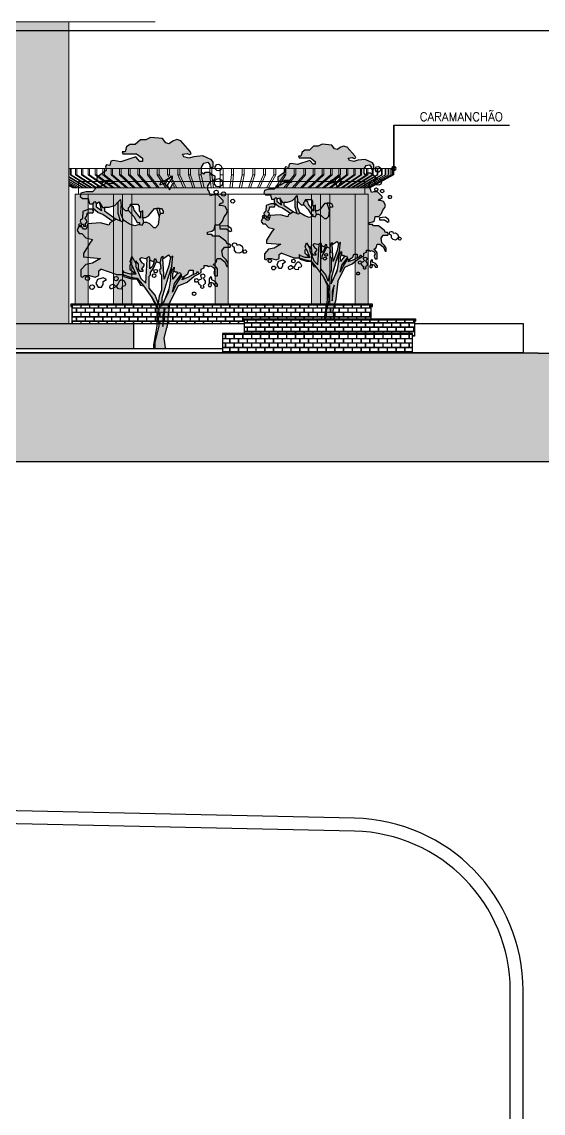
# Model space of a CAD drawing. Extents: x 387222 to 388513, y 9633222 to 9634061.
# Drawn here: x 388021.62 to 388033.72, y 9633258.98 to 9633284.3 of the extents above; entities that cross this region are included whole.
import ezdxf

# ---------------------------------------------------------------- set-up
doc = ezdxf.new("R2010")
doc.units = 0
doc.header["$LTSCALE"] = 0.049213
doc.layers.get('Defpoints').update_dxf_attribs({"color": 8})
for name, color, linetype in [('AI-Cotas', 12, 'Continuous'), ('ARQ_VISTA01', 7, 'Continuous'), ('BANCO', 2, 'Continuous'), ('HACH', 8, 'Continuous'), ('HACHURA', 253, 'Continuous'), ('MEIO-FIO', 3, 'Continuous'), ('P2', 2, 'Continuous')]:
    doc.layers.add(name, color=color, linetype=linetype)
for name, color, linetype, lineweight in [('ARQ_ALVENARIA', 1, 'Continuous', 0), ('PERGOLA', 2, 'Continuous', 13), ('PILAR', 4, 'Continuous', 13), ('VIGA', 6, 'Continuous', 13)]:
    doc.layers.add(name, color=color, linetype=linetype, lineweight=lineweight)
doc.styles.add('COTA100', font='ROMANS.SHX')
doc.styles.add('RS100', font='romans.shx', dxfattribs={"height": 0.2})
doc.dimstyles.new('COTA100', dxfattribs={"dimtxt": 0.18, "dimasz": 0.1, "dimexe": 0.05, "dimexo": 0.06, "dimgap": 0.1, "dimtad": 1, "dimzin": 4, "dimdsep": 46, "dimtxsty": 'COTA100', "dimblk": 'BOLA', "dimcen": 0.09, "dimdle": 0.05, "dimse1": 1, "dimse2": 1, "dimclrd": 256, "dimclrt": 2, "dimadec": 0, "dimazin": 0, "dimtfac": 1, "dimtix": 1, "dimtmove": 2, "dimatfit": 1, "dimldrblk": 'BOLA', "dimfxl": 1, "dimtolj": 1, "dimtzin": 4, "dimarcsym": 0})

# ---------------------------------------------------------------- blocks, each defined once
blk = doc.blocks.new('A$C48212EA3')
at = {"layer": 'HACHURA'}
h = blk.add_hatch(color=256, dxfattribs=at)
h.dxf.hatch_style = 1
h.paths.add_polyline_path([(1.653, 2.593), (1.602, 2.593), (1.577, 2.533), (1.558, 2.372), (1.506, 2.318), (1.475, 2.318), (1.397, 2.394), (1.336, 2.419), (1.28, 2.419), (1.251, 2.366), (1.199, 2.381), (1.108, 2.352), (1.008, 2.387), (0.892, 2.46), (0.874, 2.434), (0.835, 2.448), (0.747, 2.481), (0.684, 2.445), (0.627, 2.412), (0.613, 2.37), (0.442, 2.413), (0.206, 2.395), (0.174, 2.29), (0.126, 2.29), (0.089, 2.335), (0.029, 2.335), (0, 2.262), (0.039, 2.208), (0.089, 2.208), (0.168, 2.123), (0.298, 2.093), (0.25, 2.033), (0.121, 1.823), (0.121, 1.76), (0.451, 1.73), (0.297, 1.639), (0.165, 1.614), (0.075, 1.513), (0.075, 1.382), (0.111, 1.37), (0.142, 1.4), (0.237, 1.4), (0.347, 1.37), (0.416, 1.404), (0.416, 1.491), (0.458, 1.523), (0.748, 1.419), (0.877, 1.419), (0.879, 1.496), (0.909, 1.462), (1.02, 1.428), (1.128, 1.428), (1.019, 1.514), (1.019, 1.602), (1.04, 1.626), (1.02, 1.672), (1.05, 1.766), (1.126, 1.631), (1.126, 1.685), (1.177, 1.617), (1.177, 1.53), (1.213, 1.477), (1.263, 1.477), (1.263, 1.51), (1.237, 1.53), (1.282, 1.59), (1.282, 1.629), (1.235, 1.653), (1.195, 1.715), (1.235, 1.741), (1.347, 1.716), (1.347, 1.745), (1.386, 1.768), (1.394, 1.699), (1.48, 1.665), (1.48, 1.699), (1.506, 1.731), (1.524, 1.669), (1.595, 1.642), (1.62, 1.755), (1.647, 1.774), (1.642, 1.724), (1.686, 1.75), (1.753, 1.799), (1.792, 1.747), (1.836, 1.774), (1.818, 1.585), (1.803, 1.46), (1.864, 1.564), (1.859, 1.493), (1.89, 1.47), (1.922, 1.47), (1.922, 1.438), (1.975, 1.46), (1.998, 1.42), (1.998, 1.39), (2.028, 1.368), (2.084, 1.408), (2.123, 1.432), (2.151, 1.503), (2.229, 1.503), (2.229, 1.42), (2.288, 1.45), (2.311, 1.485), (2.337, 1.437), (2.379, 1.46), (2.379, 1.522), (2.439, 1.549), (2.439, 1.594), (2.498, 1.594), (2.524, 1.572), (2.561, 1.59), (2.62, 1.557), (2.64, 1.511), (2.622, 1.458), (2.644, 1.397), (2.692, 1.397), (2.692, 1.53), (2.65, 1.586), (2.61, 1.607), (2.669, 1.657), (2.69, 1.73), (2.753, 1.73), (2.836, 1.665), (2.875, 1.575), (2.901, 1.575), (2.901, 1.637), (2.857, 1.702), (2.795, 1.766), (2.779, 1.875), (2.83, 1.943), (2.937, 1.943), (2.951, 1.977), (2.932, 2.006), (2.884, 2.006), (2.855, 2.058), (2.724, 2.158), (2.604, 2.158), (2.584, 2.186), (2.505, 2.186), (2.505, 2.236), (2.588, 2.251), (2.63, 2.283), (2.647, 2.374), (2.732, 2.374), (2.792, 2.442), (2.821, 2.524), (2.866, 2.585), (2.886, 2.641), (2.838, 2.722), (2.766, 2.745), (2.723, 2.745), (2.744, 2.781), (2.803, 2.804), (2.803, 2.843), (2.697, 2.947), (2.612, 2.947), (2.56, 2.93), (2.529, 3.027), (2.507, 3.041), (2.507, 3.118), (2.567, 3.208), (2.612, 3.208), (2.65, 3.263), (2.65, 3.308), (2.605, 3.325), (2.539, 3.377), (2.454, 3.377), (2.423, 3.345), (2.39, 3.377), (2.39, 3.481), (2.434, 3.557), (2.51, 3.577), (2.548, 3.523), (2.548, 3.481), (2.61, 3.481), (2.61, 3.577), (2.581, 3.622), (2.414, 3.697), (2.239, 3.68), (2.146, 3.654), (2.046, 3.675), (2.02, 3.726), (2.112, 3.74), (2.155, 3.719), (2.191, 3.735), (2.172, 3.78), (1.99, 3.985), (1.912, 4.009), (1.849, 3.984), (1.762, 3.929), (1.702, 3.948), (1.641, 4.026), (1.41, 4.05), (1.319, 4.006), (1.214, 4.006), (1.116, 3.911), (1.012, 3.911), (0.951, 3.867), (0.92, 3.776), (0.865, 3.776), (0.876, 3.733), (1.142, 3.733), (1.253, 3.65), (1.253, 3.589), (1.207, 3.589), (1.13, 3.677), (0.842, 3.584), (0.697, 3.606), (0.65, 3.592), (0.629, 3.509), (0.565, 3.524), (0.543, 3.493), (0.555, 3.415), (0.381, 3.284), (0.381, 3.212), (0.475, 3.18), (0.55, 3.221), (0.647, 3.221), (0.699, 3.164), (0.55, 3.164), (0.443, 3.101), (0.388, 3.101), (0.297, 3.006), (0.175, 3.006), (0.073, 2.981), (0.058, 2.916), (0.103, 2.876), (0.212, 2.876), (0.237, 2.774), (0.301, 2.774), (0.34, 2.818), (0.372, 2.784), (0.425, 2.812), (0.486, 2.709), (0.526, 2.703), (0.603, 2.703), (0.715, 2.738), (0.788, 2.812), (0.835, 2.861), (0.843, 2.731), (0.923, 2.649), (0.985, 2.649), (0.985, 2.702), (1.017, 2.729), (1.018, 2.755), (1.033, 2.77), (1.158, 2.77), (1.189, 2.73), (1.189, 2.641), (1.215, 2.611), (1.26, 2.64), (1.26, 2.516), (1.313, 2.516), (1.372, 2.543), (1.486, 2.685), (1.523, 2.686), (1.581, 2.685), (1.621, 2.685), (1.653, 2.634)])
h.paths.add_polyline_path([(1.773, 3.047), (1.757, 3.09), (1.73, 3.137), (1.698, 3.137), (1.698, 3.165), (1.66, 3.165), (1.588, 3.139), (1.615, 3.208), (1.675, 3.208), (1.747, 3.257), (1.826, 3.31), (1.826, 3.257), (1.776, 3.201), (1.796, 3.196), (1.852, 3.212), (1.862, 3.176), (1.829, 3.153)], flags=16)
h = blk.add_hatch(color=256, dxfattribs=at)
h.dxf.hatch_style = 1
h.paths.add_polyline_path([(1.581, 2.685), (1.523, 2.686), (1.577, 2.533), (1.602, 2.593)])
h.paths.add_polyline_path([(1.26, 2.516), (1.26, 2.64), (1.215, 2.611), (1.215, 2.499), (1.098, 2.654), (1.083, 2.715), (1.018, 2.755), (1.017, 2.729), (0.985, 2.702), (0.985, 2.649), (1.087, 2.535), (1.155, 2.419), (1.199, 2.419), (1.199, 2.381), (1.251, 2.366), (1.28, 2.419)])
h.paths.add_polyline_path([(0.842, 2.592), (0.843, 2.731), (0.835, 2.861), (0.788, 2.812), (0.788, 2.592), (0.835, 2.448), (0.874, 2.434), (0.892, 2.46)])
h.paths.add_polyline_path([(0.526, 2.641), (0.526, 2.703), (0.486, 2.709), (0.425, 2.812), (0.467, 2.641), (0.372, 2.715), (0.372, 2.784), (0.34, 2.818), (0.301, 2.774), (0.301, 2.7), (0.404, 2.611), (0.494, 2.576), (0.684, 2.445), (0.747, 2.481)])
h.paths.add_polyline_path([(0.201, 2.602), (0.304, 2.602), (0.322, 2.637), (0.294, 2.671), (0.223, 2.671), (0.112, 2.632), (0.107, 2.497), (0.075, 2.474), (0.065, 2.435), (0.083, 2.398), (0.045, 2.395), (0.03, 2.374), (0.046, 2.353), (0.076, 2.353), (0.083, 2.382), (0.12, 2.382), (0.12, 2.347), (0.169, 2.347), (0.158, 2.393), (0.181, 2.427), (0.176, 2.467), (0.147, 2.495), (0.18, 2.531)])
h.paths.add_polyline_path([(1.721, 0.401), (1.774, 0.868), (1.942, 1.202), (2.112, 1.277), (2.245, 1.388), (2.337, 1.437), (2.311, 1.485), (2.288, 1.45), (2.229, 1.42), (2.125, 1.366), (2.011, 1.321), (2.084, 1.408), (2.028, 1.368), (1.998, 1.39), (1.897, 1.23), (1.828, 1.084), (1.871, 1.249), (1.998, 1.42), (1.975, 1.46), (1.922, 1.438), (1.839, 1.335), (1.839, 1.438), (1.859, 1.493), (1.864, 1.564), (1.803, 1.46), (1.789, 1.335), (1.763, 1.142), (1.763, 1.098), (1.655, 0.883), (1.619, 0.813), (1.628, 0.967), (1.738, 1.353), (1.818, 1.585), (1.836, 1.774), (1.792, 1.747), (1.763, 1.587), (1.672, 1.333), (1.642, 1.724), (1.647, 1.774), (1.62, 1.755), (1.595, 1.642), (1.609, 1.533), (1.58, 1.517), (1.597, 1.439), (1.621, 1.416), (1.621, 1.124), (1.573, 1.007), (1.554, 0.874), (1.497, 1.023), (1.38, 1.158), (1.38, 1.391), (1.411, 1.416), (1.411, 1.46), (1.463, 1.541), (1.524, 1.669), (1.506, 1.731), (1.48, 1.699), (1.48, 1.665), (1.444, 1.575), (1.395, 1.533), (1.394, 1.699), (1.386, 1.768), (1.347, 1.745), (1.347, 1.716), (1.316, 1.255), (1.223, 1.346), (1.126, 1.578), (1.126, 1.631), (1.05, 1.766), (1.02, 1.672), (1.04, 1.626), (1.128, 1.428), (1.02, 1.428), (0.909, 1.462), (0.879, 1.496), (0.877, 1.419), (1.022, 1.369), (1.153, 1.35), (1.274, 1.202), (1.433, 0.981), (1.571, 0.75), (1.55, 0.632), (1.569, 0.438), (1.494, 0.116), (1.494, 0), (1.695, 0), (1.695, 0.015), (1.671, 0.199)])
h.paths.add_polyline_path([(1.642, 0.423), (1.642, 0.642), (1.69, 0.779)], flags=16)
for p, q in [((1.214, 4.006), (1.116, 3.911)), ((1.319, 4.006), (1.214, 4.006)), ((1.41, 4.05), (1.319, 4.006)), ((1.641, 4.026), (1.41, 4.05)), ((1.702, 3.948), (1.641, 4.026)), ((1.849, 3.984), (1.762, 3.929)), ((1.912, 4.009), (1.849, 3.984)), ((1.99, 3.985), (1.912, 4.009)), ((2.172, 3.78), (1.99, 3.985)), ((0.865, 3.776), (0.876, 3.733)), ((0.92, 3.776), (0.865, 3.776)), ((0.951, 3.867), (0.92, 3.776)), ((1.012, 3.911), (0.951, 3.867)), ((1.116, 3.911), (1.012, 3.911)), ((1.762, 3.929), (1.702, 3.948)), ((2.191, 3.735), (2.172, 3.78)), ((0.65, 3.592), (0.629, 3.509)), ((0.697, 3.606), (0.65, 3.592)), ((0.842, 3.584), (0.697, 3.606)), ((1.13, 3.677), (0.842, 3.584)), ((0.876, 3.733), (1.142, 3.733)), ((1.207, 3.589), (1.13, 3.677)), ((1.142, 3.733), (1.253, 3.65)), ((1.253, 3.589), (1.207, 3.589)), ((1.253, 3.65), (1.253, 3.589)), ((2.02, 3.726), (2.112, 3.74)), ((2.046, 3.675), (2.02, 3.726)), ((2.146, 3.654), (2.046, 3.675)), ((2.112, 3.74), (2.155, 3.719)), ((2.239, 3.68), (2.146, 3.654)), ((2.155, 3.719), (2.191, 3.735)), ((2.414, 3.697), (2.239, 3.68)), ((2.39, 3.481), (2.434, 3.557)), ((2.581, 3.622), (2.414, 3.697)), ((2.434, 3.557), (2.51, 3.577)), ((2.51, 3.577), (2.548, 3.523)), ((2.61, 3.577), (2.581, 3.622)), ((2.61, 3.481), (2.61, 3.577)), ((0.555, 3.415), (0.381, 3.284)), ((0.565, 3.524), (0.543, 3.493)), ((0.543, 3.493), (0.555, 3.415)), ((0.629, 3.509), (0.565, 3.524)), ((2.39, 3.377), (2.39, 3.481)), ((2.423, 3.345), (2.39, 3.377)), ((2.454, 3.377), (2.423, 3.345)), ((2.539, 3.377), (2.454, 3.377)), ((2.605, 3.325), (2.539, 3.377)), ((2.548, 3.523), (2.548, 3.481)), ((2.548, 3.481), (2.61, 3.481)), ((2.649, 3.493), (2.678, 3.527)), ((2.649, 3.449), (2.649, 3.493)), ((2.678, 3.415), (2.649, 3.449)), ((2.678, 3.527), (2.722, 3.535)), ((2.722, 3.407), (2.678, 3.415)), ((2.722, 3.535), (2.761, 3.513)), ((2.761, 3.429), (2.722, 3.407)), ((2.761, 3.513), (2.776, 3.471)), ((2.776, 3.471), (2.761, 3.429)), ((0.381, 3.284), (0.381, 3.212)), ((0.381, 3.212), (0.475, 3.18)), ((0.55, 3.164), (0.443, 3.101)), ((0.475, 3.18), (0.55, 3.221)), ((0.55, 3.221), (0.647, 3.221)), ((0.699, 3.164), (0.55, 3.164)), ((0.647, 3.221), (0.699, 3.164)), ((1.615, 3.208), (1.588, 3.139)), ((1.588, 3.139), (1.66, 3.165)), ((1.675, 3.208), (1.615, 3.208)), ((1.66, 3.165), (1.698, 3.165)), ((1.747, 3.257), (1.675, 3.208)), ((1.698, 3.165), (1.747, 3.257)), ((1.698, 3.165), (1.698, 3.137)), ((1.776, 3.201), (1.73, 3.137)), ((1.747, 3.257), (1.826, 3.31)), ((1.773, 3.047), (1.829, 3.153)), ((1.826, 3.257), (1.776, 3.201)), ((1.796, 3.196), (1.776, 3.201)), ((1.852, 3.212), (1.796, 3.196)), ((1.826, 3.31), (1.826, 3.257)), ((1.829, 3.153), (1.862, 3.176)), ((1.862, 3.176), (1.852, 3.212)), ((2.507, 3.118), (2.567, 3.208)), ((2.567, 3.208), (2.612, 3.208)), ((2.65, 3.308), (2.605, 3.325)), ((2.612, 3.208), (2.65, 3.263)), ((2.636, 3.208), (2.672, 3.251)), ((2.636, 3.152), (2.636, 3.208)), ((2.672, 3.109), (2.636, 3.152)), ((2.65, 3.263), (2.65, 3.308)), ((2.672, 3.251), (2.727, 3.26)), ((2.727, 3.26), (2.775, 3.232)), ((2.775, 3.232), (2.794, 3.18)), ((2.794, 3.18), (2.775, 3.127)), ((0.073, 2.981), (0.058, 2.916)), ((0.175, 3.006), (0.073, 2.981)), ((0.297, 3.006), (0.175, 3.006)), ((0.388, 3.101), (0.297, 3.006)), ((0.443, 3.101), (0.388, 3.101)), ((1.698, 3.137), (1.73, 3.137)), ((1.73, 3.137), (1.757, 3.09)), ((1.757, 3.09), (1.773, 3.047)), ((2.507, 3.041), (2.507, 3.118)), ((2.529, 3.027), (2.507, 3.041)), ((2.56, 2.93), (2.529, 3.027)), ((2.612, 2.947), (2.56, 2.93)), ((2.697, 2.947), (2.612, 2.947)), ((2.633, 3.014), (2.65, 3.034)), ((2.633, 2.987), (2.633, 3.014)), ((2.65, 2.967), (2.633, 2.987)), ((2.65, 3.034), (2.676, 3.038)), ((2.676, 2.963), (2.65, 2.967)), ((2.727, 3.099), (2.672, 3.109)), ((2.676, 3.038), (2.698, 3.025)), ((2.698, 2.976), (2.676, 2.963)), ((2.803, 2.843), (2.697, 2.947)), ((2.698, 3.025), (2.707, 3.001)), ((2.707, 3.001), (2.698, 2.976)), ((2.775, 3.127), (2.727, 3.099)), ((2.769, 2.979), (2.787, 3)), ((2.769, 2.952), (2.769, 2.979)), ((2.787, 2.93), (2.769, 2.952)), ((2.787, 3), (2.814, 3.005)), ((2.814, 2.926), (2.787, 2.93)), ((2.814, 3.005), (2.838, 2.991)), ((2.838, 2.939), (2.814, 2.926)), ((2.838, 2.991), (2.847, 2.965)), ((2.847, 2.965), (2.838, 2.939)), ((0.058, 2.916), (0.103, 2.876)), ((0.103, 2.876), (0.212, 2.876)), ((0.212, 2.876), (0.237, 2.774)), ((0.237, 2.774), (0.301, 2.774)), ((0.301, 2.774), (0.34, 2.818)), ((0.301, 2.774), (0.301, 2.7)), ((0.34, 2.818), (0.372, 2.784)), ((0.372, 2.784), (0.425, 2.812)), ((0.372, 2.715), (0.372, 2.784)), ((0.425, 2.812), (0.467, 2.641)), ((0.425, 2.812), (0.486, 2.709)), ((0.715, 2.738), (0.603, 2.703)), ((0.788, 2.812), (0.715, 2.738)), ((0.788, 2.812), (0.835, 2.861)), ((0.788, 2.592), (0.788, 2.812)), ((0.835, 2.861), (0.843, 2.731)), ((0.842, 2.592), (0.843, 2.731)), ((0.843, 2.731), (0.923, 2.649)), ((0.985, 2.702), (1.017, 2.729)), ((1.017, 2.729), (1.018, 2.755)), ((1.018, 2.755), (1.033, 2.77)), ((1.083, 2.715), (1.018, 2.755)), ((1.033, 2.77), (1.158, 2.77)), ((1.158, 2.77), (1.189, 2.73)), ((1.189, 2.73), (1.189, 2.641)), ((2.723, 2.745), (2.744, 2.781)), ((2.766, 2.745), (2.723, 2.745)), ((2.744, 2.781), (2.803, 2.804)), ((2.838, 2.722), (2.766, 2.745)), ((2.803, 2.804), (2.803, 2.843)), ((2.886, 2.641), (2.838, 2.722)), ((2.95, 2.841), (2.967, 2.861)), ((2.95, 2.815), (2.95, 2.841)), ((2.967, 2.795), (2.95, 2.815)), ((2.967, 2.861), (2.992, 2.865)), ((2.992, 2.79), (2.967, 2.795)), ((2.992, 2.865), (3.015, 2.852)), ((3.015, 2.803), (2.992, 2.79)), ((3.015, 2.852), (3.024, 2.828)), ((3.024, 2.828), (3.015, 2.803)), ((0.112, 2.632), (0.107, 2.497)), ((0.223, 2.671), (0.112, 2.632)), ((0.147, 2.495), (0.18, 2.531)), ((0.18, 2.531), (0.201, 2.602)), ((0.201, 2.602), (0.304, 2.602)), ((0.294, 2.671), (0.223, 2.671)), ((0.322, 2.637), (0.294, 2.671)), ((0.301, 2.7), (0.404, 2.611)), ((0.304, 2.602), (0.322, 2.637)), ((0.467, 2.641), (0.372, 2.715)), ((0.404, 2.611), (0.494, 2.576)), ((0.486, 2.709), (0.526, 2.703)), ((0.494, 2.576), (0.684, 2.445)), ((0.603, 2.703), (0.526, 2.703)), ((0.526, 2.703), (0.526, 2.641)), ((0.526, 2.641), (0.747, 2.481)), ((0.835, 2.448), (0.788, 2.592)), ((0.892, 2.46), (0.842, 2.592)), ((0.923, 2.649), (0.985, 2.649)), ((0.985, 2.649), (0.985, 2.702)), ((0.985, 2.649), (1.087, 2.535)), ((1.098, 2.654), (1.083, 2.715)), ((1.087, 2.535), (1.155, 2.419)), ((1.215, 2.499), (1.098, 2.654)), ((1.189, 2.641), (1.215, 2.611)), ((1.26, 2.64), (1.215, 2.611)), ((1.215, 2.611), (1.215, 2.499)), ((1.26, 2.516), (1.26, 2.64)), ((1.28, 2.419), (1.26, 2.516)), ((1.26, 2.516), (1.313, 2.516)), ((1.313, 2.516), (1.372, 2.543)), ((1.372, 2.543), (1.486, 2.685)), ((1.486, 2.685), (1.523, 2.686)), ((1.523, 2.686), (1.577, 2.533)), ((1.581, 2.685), (1.523, 2.686)), ((1.577, 2.533), (1.558, 2.372)), ((1.577, 2.533), (1.602, 2.593)), ((1.602, 2.593), (1.581, 2.685)), ((1.581, 2.685), (1.621, 2.685)), ((1.653, 2.593), (1.602, 2.593)), ((1.621, 2.685), (1.653, 2.634)), ((1.653, 2.634), (1.653, 2.593)), ((2.792, 2.442), (2.821, 2.524)), ((2.821, 2.524), (2.866, 2.585)), ((2.866, 2.585), (2.886, 2.641)), ((0.029, 2.335), (0, 2.262)), ((0.089, 2.335), (0.029, 2.335)), ((0.03, 2.374), (0.045, 2.395)), ((0.046, 2.353), (0.03, 2.374)), ((0.045, 2.395), (0.083, 2.398)), ((0.076, 2.353), (0.046, 2.353)), ((0.065, 2.435), (0.075, 2.474)), ((0.083, 2.398), (0.065, 2.435)), ((0.075, 2.474), (0.107, 2.497)), ((0.083, 2.382), (0.076, 2.353)), ((0.12, 2.382), (0.083, 2.382)), ((0.126, 2.29), (0.089, 2.335)), ((0.12, 2.382), (0.12, 2.347)), ((0.12, 2.347), (0.169, 2.347)), ((0.147, 2.495), (0.176, 2.467)), ((0.181, 2.427), (0.158, 2.393)), ((0.169, 2.347), (0.158, 2.393)), ((0.206, 2.395), (0.174, 2.29)), ((0.176, 2.467), (0.181, 2.427)), ((0.442, 2.413), (0.206, 2.395)), ((0.613, 2.37), (0.442, 2.413)), ((0.627, 2.412), (0.613, 2.37)), ((0.684, 2.445), (0.627, 2.412)), ((0.747, 2.481), (0.684, 2.445)), ((0.747, 2.481), (0.835, 2.448)), ((0.835, 2.448), (0.874, 2.434)), ((0.874, 2.434), (0.892, 2.46)), ((1.008, 2.387), (0.892, 2.46)), ((1.108, 2.352), (1.008, 2.387)), ((1.199, 2.381), (1.108, 2.352)), ((1.155, 2.419), (1.199, 2.419)), ((1.199, 2.419), (1.199, 2.381)), ((1.199, 2.381), (1.251, 2.366)), ((1.251, 2.366), (1.28, 2.419)), ((1.336, 2.419), (1.28, 2.419)), ((1.397, 2.394), (1.336, 2.419)), ((1.475, 2.318), (1.397, 2.394)), ((1.506, 2.318), (1.475, 2.318)), ((1.558, 2.372), (1.506, 2.318)), ((2.63, 2.283), (2.647, 2.374)), ((2.647, 2.374), (2.732, 2.374)), ((2.732, 2.374), (2.792, 2.442)), ((2.887, 2.356), (2.741, 2.348)), ((2.741, 2.348), (2.741, 2.295)), ((2.954, 2.306), (2.887, 2.356)), ((2.966, 2.262), (2.954, 2.306)), ((0, 2.262), (0.039, 2.208)), ((0.039, 2.208), (0.089, 2.208)), ((0.089, 2.208), (0.168, 2.123)), ((0.174, 2.29), (0.126, 2.29)), ((0.168, 2.123), (0.298, 2.093)), ((0.298, 2.093), (0.25, 2.033)), ((2.505, 2.236), (2.588, 2.251)), ((2.505, 2.186), (2.505, 2.236)), ((2.584, 2.186), (2.505, 2.186)), ((2.604, 2.158), (2.584, 2.186)), ((2.588, 2.251), (2.63, 2.283)), ((2.724, 2.158), (2.604, 2.158)), ((2.855, 2.058), (2.724, 2.158)), ((2.741, 2.295), (2.862, 2.295)), ((2.862, 2.295), (2.937, 2.244)), ((2.937, 2.244), (2.966, 2.262)), ((0.25, 2.033), (0.121, 1.823)), ((2.779, 1.875), (2.83, 1.943)), ((2.83, 1.943), (2.937, 1.943)), ((2.884, 2.006), (2.855, 2.058)), ((2.932, 2.006), (2.884, 2.006)), ((2.951, 1.977), (2.932, 2.006)), ((2.937, 1.943), (2.951, 1.977)), ((2.975, 1.986), (2.987, 2.016)), ((2.985, 1.956), (2.975, 1.986)), ((3.012, 1.939), (2.985, 1.956)), ((2.987, 2.016), (3.014, 2.031)), ((3.012, 1.939), (3.021, 1.941)), ((3.014, 2.031), (3.046, 2.024)), ((3.021, 1.883), (3.021, 1.941)), ((3.058, 1.839), (3.021, 1.883)), ((3.046, 2.024), (3.065, 1.999)), ((3.065, 1.999), (3.065, 1.986)), ((3.065, 1.986), (3.114, 1.994)), ((3.114, 1.994), (3.164, 1.966)), ((3.164, 1.966), (3.183, 1.912)), ((3.183, 1.912), (3.164, 1.858)), ((3.187, 1.872), (3.201, 1.889)), ((3.201, 1.889), (3.223, 1.893)), ((3.223, 1.893), (3.242, 1.882)), ((0.121, 1.823), (0.121, 1.76)), ((0.121, 1.76), (0.451, 1.73)), ((0.451, 1.73), (0.297, 1.639)), ((1.02, 1.672), (1.05, 1.766)), ((1.05, 1.766), (1.126, 1.631)), ((1.177, 1.617), (1.126, 1.685)), ((1.126, 1.685), (1.126, 1.631)), ((1.235, 1.741), (1.195, 1.715)), ((1.195, 1.715), (1.235, 1.653)), ((1.347, 1.716), (1.235, 1.741)), ((1.316, 1.255), (1.347, 1.716)), ((1.347, 1.745), (1.386, 1.768)), ((1.347, 1.716), (1.347, 1.745)), ((1.386, 1.768), (1.394, 1.699)), ((1.395, 1.533), (1.394, 1.699)), ((1.394, 1.699), (1.48, 1.665)), ((1.48, 1.699), (1.506, 1.731)), ((1.48, 1.665), (1.48, 1.699)), ((1.506, 1.731), (1.524, 1.669)), ((1.595, 1.642), (1.62, 1.755)), ((1.62, 1.755), (1.647, 1.774)), ((1.647, 1.774), (1.642, 1.724)), ((1.642, 1.724), (1.686, 1.75)), ((1.672, 1.333), (1.642, 1.724)), ((1.686, 1.75), (1.753, 1.799)), ((1.753, 1.799), (1.792, 1.747)), ((1.792, 1.747), (1.763, 1.587)), ((1.836, 1.774), (1.792, 1.747)), ((1.818, 1.585), (1.836, 1.774)), ((2.669, 1.657), (2.69, 1.73)), ((2.69, 1.73), (2.753, 1.73)), ((2.753, 1.73), (2.836, 1.665)), ((2.795, 1.766), (2.779, 1.875)), ((2.857, 1.702), (2.795, 1.766)), ((2.901, 1.637), (2.857, 1.702)), ((3.114, 1.83), (3.058, 1.839)), ((3.164, 1.858), (3.114, 1.83)), ((3.187, 1.85), (3.187, 1.872)), ((3.201, 1.833), (3.187, 1.85)), ((3.223, 1.829), (3.201, 1.833)), ((3.242, 1.84), (3.223, 1.829)), ((3.242, 1.882), (3.249, 1.861)), ((3.249, 1.861), (3.242, 1.84)), ((0.165, 1.614), (0.075, 1.513)), ((0.075, 1.513), (0.075, 1.382)), ((0.297, 1.639), (0.165, 1.614)), ((0.416, 1.491), (0.458, 1.523)), ((0.416, 1.404), (0.416, 1.491)), ((0.748, 1.419), (0.458, 1.523)), ((0.879, 1.496), (0.877, 1.419)), ((0.909, 1.462), (0.879, 1.496)), ((1.019, 1.602), (1.04, 1.626)), ((1.019, 1.514), (1.019, 1.602)), ((1.128, 1.428), (1.019, 1.514)), ((1.04, 1.626), (1.02, 1.672)), ((1.04, 1.626), (1.128, 1.428)), ((1.126, 1.631), (1.126, 1.578)), ((1.126, 1.578), (1.223, 1.346)), ((1.177, 1.53), (1.177, 1.617)), ((1.213, 1.477), (1.177, 1.53)), ((1.263, 1.477), (1.213, 1.477)), ((1.235, 1.653), (1.282, 1.629)), ((1.282, 1.59), (1.237, 1.53)), ((1.237, 1.53), (1.263, 1.51)), ((1.263, 1.51), (1.263, 1.477)), ((1.282, 1.629), (1.282, 1.59)), ((1.444, 1.575), (1.395, 1.533)), ((1.411, 1.46), (1.463, 1.541)), ((1.48, 1.665), (1.444, 1.575)), ((1.463, 1.541), (1.524, 1.669)), ((1.475, 1.495), (1.488, 1.513)), ((1.477, 1.472), (1.475, 1.495)), ((1.493, 1.456), (1.477, 1.472)), ((1.488, 1.513), (1.51, 1.519)), ((1.51, 1.519), (1.53, 1.51)), ((1.534, 1.468), (1.516, 1.455)), ((1.524, 1.669), (1.595, 1.642)), ((1.53, 1.51), (1.54, 1.489)), ((1.54, 1.489), (1.534, 1.468)), ((1.609, 1.533), (1.58, 1.517)), ((1.58, 1.517), (1.597, 1.439)), ((1.595, 1.642), (1.609, 1.533)), ((1.763, 1.587), (1.672, 1.333)), ((1.818, 1.585), (1.738, 1.353)), ((1.803, 1.46), (1.818, 1.585)), ((1.803, 1.46), (1.864, 1.564)), ((1.839, 1.438), (1.859, 1.493)), ((1.864, 1.564), (1.859, 1.493)), ((1.859, 1.493), (1.89, 1.47)), ((1.89, 1.47), (1.922, 1.47)), ((1.922, 1.47), (1.922, 1.438)), ((2.123, 1.432), (2.151, 1.503)), ((2.151, 1.503), (2.229, 1.503)), ((2.229, 1.503), (2.229, 1.42)), ((2.288, 1.45), (2.311, 1.485)), ((2.311, 1.485), (2.337, 1.437)), ((2.379, 1.522), (2.439, 1.549)), ((2.379, 1.46), (2.379, 1.522)), ((2.439, 1.594), (2.498, 1.594)), ((2.439, 1.549), (2.439, 1.594)), ((2.498, 1.594), (2.524, 1.572)), ((2.524, 1.572), (2.561, 1.59)), ((2.561, 1.59), (2.62, 1.557)), ((2.61, 1.607), (2.669, 1.657)), ((2.65, 1.586), (2.61, 1.607)), ((2.62, 1.557), (2.64, 1.511)), ((2.64, 1.511), (2.622, 1.458)), ((2.692, 1.53), (2.65, 1.586)), ((2.692, 1.397), (2.692, 1.53)), ((2.836, 1.665), (2.875, 1.575)), ((2.875, 1.575), (2.901, 1.575)), ((2.901, 1.575), (2.901, 1.637)), ((0.075, 1.382), (0.111, 1.37)), ((0.111, 1.37), (0.142, 1.4)), ((0.142, 1.4), (0.237, 1.4)), ((0.162, 1.36), (0.18, 1.381)), ((0.162, 1.333), (0.162, 1.36)), ((0.18, 1.312), (0.162, 1.333)), ((0.18, 1.381), (0.207, 1.386)), ((0.207, 1.307), (0.18, 1.312)), ((0.207, 1.386), (0.231, 1.372)), ((0.231, 1.321), (0.207, 1.307)), ((0.231, 1.372), (0.24, 1.347)), ((0.24, 1.347), (0.231, 1.321)), ((0.237, 1.4), (0.347, 1.37)), ((0.347, 1.37), (0.416, 1.404)), ((0.39, 1.328), (0.359, 1.249)), ((0.499, 1.359), (0.39, 1.328)), ((0.563, 1.326), (0.499, 1.359)), ((0.5, 1.288), (0.563, 1.326)), ((0.5, 1.231), (0.5, 1.288)), ((0.709, 1.358), (0.727, 1.379)), ((0.709, 1.329), (0.709, 1.358)), ((0.727, 1.308), (0.709, 1.329)), ((0.727, 1.379), (0.755, 1.384)), ((0.755, 1.303), (0.727, 1.308)), ((0.748, 1.419), (0.877, 1.419)), ((0.755, 1.384), (0.78, 1.37)), ((0.78, 1.317), (0.755, 1.303)), ((0.809, 1.288), (0.779, 1.234)), ((0.78, 1.37), (0.789, 1.344)), ((0.789, 1.344), (0.78, 1.317)), ((0.838, 1.313), (0.809, 1.288)), ((0.876, 1.313), (0.838, 1.313)), ((0.876, 1.313), (0.905, 1.299)), ((0.877, 1.419), (0.899, 1.382)), ((0.877, 1.419), (1.022, 1.369)), ((0.899, 1.382), (1.046, 1.339)), ((0.905, 1.299), (0.931, 1.24)), ((1.02, 1.428), (0.909, 1.462)), ((1.128, 1.428), (1.02, 1.428)), ((1.022, 1.369), (1.153, 1.35)), ((1.046, 1.339), (1.148, 1.339)), ((1.148, 1.339), (1.216, 1.218)), ((1.153, 1.35), (1.274, 1.202)), ((1.223, 1.346), (1.316, 1.255)), ((1.38, 1.391), (1.411, 1.416)), ((1.38, 1.158), (1.38, 1.391)), ((1.411, 1.416), (1.411, 1.46)), ((1.444, 1.409), (1.458, 1.427)), ((1.445, 1.385), (1.444, 1.409)), ((1.46, 1.368), (1.445, 1.385)), ((1.458, 1.427), (1.481, 1.432)), ((1.483, 1.365), (1.46, 1.368)), ((1.481, 1.432), (1.502, 1.421)), ((1.503, 1.377), (1.483, 1.365)), ((1.516, 1.455), (1.493, 1.456)), ((1.502, 1.421), (1.51, 1.399)), ((1.51, 1.399), (1.503, 1.377)), ((1.597, 1.439), (1.621, 1.416)), ((1.621, 1.416), (1.621, 1.124)), ((1.738, 1.353), (1.628, 0.967)), ((1.789, 1.335), (1.763, 1.142)), ((1.789, 1.335), (1.803, 1.46)), ((1.839, 1.335), (1.839, 1.438)), ((1.922, 1.438), (1.839, 1.335)), ((1.871, 1.249), (1.998, 1.42)), ((1.998, 1.39), (1.897, 1.23)), ((1.922, 1.438), (1.975, 1.46)), ((1.942, 1.202), (2.112, 1.277)), ((1.975, 1.46), (1.998, 1.42)), ((1.998, 1.42), (1.998, 1.39)), ((1.998, 1.39), (2.028, 1.368)), ((2.011, 1.321), (2.084, 1.408)), ((2.125, 1.366), (2.011, 1.321)), ((2.028, 1.368), (2.084, 1.408)), ((2.084, 1.408), (2.123, 1.432)), ((2.112, 1.277), (2.245, 1.388)), ((2.229, 1.42), (2.125, 1.366)), ((2.229, 1.42), (2.288, 1.45)), ((2.245, 1.388), (2.337, 1.437)), ((2.256, 1.321), (2.272, 1.341)), ((2.256, 1.296), (2.256, 1.321)), ((2.272, 1.276), (2.256, 1.296)), ((2.272, 1.341), (2.297, 1.345)), ((2.297, 1.272), (2.272, 1.276)), ((2.297, 1.345), (2.319, 1.332)), ((2.319, 1.285), (2.297, 1.272)), ((2.319, 1.332), (2.328, 1.308)), ((2.319, 1.285), (2.328, 1.275)), ((2.344, 1.317), (2.328, 1.308)), ((2.342, 1.231), (2.328, 1.275)), ((2.337, 1.437), (2.379, 1.46)), ((2.344, 1.317), (2.385, 1.339)), ((2.374, 1.4), (2.388, 1.423)), ((2.378, 1.373), (2.374, 1.4)), ((2.398, 1.354), (2.378, 1.373)), ((2.398, 1.354), (2.385, 1.339)), ((2.388, 1.423), (2.414, 1.432)), ((2.414, 1.432), (2.44, 1.422)), ((2.447, 1.371), (2.426, 1.354)), ((2.426, 1.354), (2.43, 1.33)), ((2.43, 1.33), (2.458, 1.294)), ((2.44, 1.422), (2.453, 1.398)), ((2.453, 1.398), (2.447, 1.371)), ((2.458, 1.294), (2.457, 1.248)), ((2.568, 1.381), (2.537, 1.341)), ((2.537, 1.341), (2.537, 1.251)), ((2.563, 1.273), (2.612, 1.257)), ((2.581, 1.219), (2.563, 1.273)), ((2.585, 1.352), (2.568, 1.381)), ((2.585, 1.318), (2.585, 1.352)), ((2.651, 1.285), (2.585, 1.318)), ((2.612, 1.257), (2.652, 1.201)), ((2.622, 1.458), (2.644, 1.397)), ((2.644, 1.397), (2.692, 1.397)), ((2.697, 1.233), (2.651, 1.285)), ((0.246, 1.196), (0.266, 1.22)), ((0.246, 1.165), (0.246, 1.196)), ((0.266, 1.141), (0.246, 1.165)), ((0.266, 1.22), (0.297, 1.226)), ((0.297, 1.136), (0.266, 1.141)), ((0.297, 1.226), (0.323, 1.21)), ((0.323, 1.152), (0.297, 1.136)), ((0.323, 1.21), (0.334, 1.181)), ((0.334, 1.181), (0.323, 1.152)), ((0.359, 1.249), (0.406, 1.177)), ((0.406, 1.177), (0.469, 1.177)), ((0.469, 1.177), (0.5, 1.231)), ((0.628, 1.175), (0.633, 1.211)), ((0.646, 1.144), (0.628, 1.175)), ((0.697, 1.235), (0.633, 1.211)), ((0.646, 1.144), (0.731, 1.176)), ((0.697, 1.235), (0.725, 1.212)), ((0.725, 1.212), (0.731, 1.176)), ((0.779, 1.234), (0.751, 1.195)), ((0.796, 1.149), (0.751, 1.195)), ((0.86, 1.142), (0.796, 1.149)), ((0.86, 1.142), (0.873, 1.199)), ((0.873, 1.199), (0.922, 1.209)), ((0.931, 1.24), (0.922, 1.209)), ((1.216, 1.218), (1.274, 1.202)), ((1.274, 1.202), (1.433, 0.981)), ((1.497, 1.023), (1.38, 1.158)), ((1.621, 1.124), (1.573, 1.007)), ((1.763, 1.142), (1.655, 0.883)), ((1.655, 0.883), (1.763, 1.098)), ((1.763, 1.098), (1.763, 1.142)), ((1.774, 0.868), (1.942, 1.202)), ((1.828, 1.084), (1.871, 1.249)), ((1.897, 1.23), (1.828, 1.084)), ((2.216, 1.065), (2.23, 1.082)), ((2.216, 1.043), (2.216, 1.065)), ((2.23, 1.082), (2.253, 1.086)), ((2.253, 1.086), (2.272, 1.075)), ((2.272, 1.075), (2.28, 1.054)), ((2.28, 1.054), (2.272, 1.033)), ((2.381, 1.207), (2.342, 1.231)), ((2.376, 1.19), (2.388, 1.205)), ((2.376, 1.171), (2.376, 1.19)), ((2.388, 1.157), (2.376, 1.171)), ((2.381, 1.207), (2.388, 1.205)), ((2.407, 1.153), (2.388, 1.157)), ((2.423, 1.163), (2.407, 1.153)), ((2.423, 1.198), (2.427, 1.214)), ((2.423, 1.198), (2.43, 1.181)), ((2.43, 1.181), (2.423, 1.163)), ((2.457, 1.248), (2.427, 1.214)), ((2.537, 1.251), (2.512, 1.218)), ((2.512, 1.218), (2.528, 1.19)), ((2.528, 1.19), (2.568, 1.19)), ((2.568, 1.19), (2.581, 1.219)), ((2.652, 1.201), (2.697, 1.201)), ((2.697, 1.201), (2.697, 1.233)), ((1.433, 0.981), (1.571, 0.75)), ((1.433, 0.981), (1.527, 0.781)), ((1.554, 0.874), (1.497, 1.023)), ((1.573, 1.007), (1.554, 0.874)), ((1.628, 0.967), (1.619, 0.813)), ((1.619, 0.813), (1.655, 0.883)), ((1.774, 0.868), (1.721, 0.401)), ((2.23, 1.025), (2.216, 1.043)), ((2.253, 1.021), (2.23, 1.025)), ((2.272, 1.033), (2.253, 1.021)), ((1.527, 0.781), (1.527, 0.432)), ((1.571, 0.75), (1.55, 0.632)), ((1.55, 0.632), (1.569, 0.438)), ((1.69, 0.779), (1.642, 0.642)), ((1.642, 0.423), (1.69, 0.779)), ((1.642, 0.642), (1.642, 0.423)), ((1.527, 0.432), (1.465, 0.075)), ((1.569, 0.438), (1.494, 0.116)), ((1.671, 0.199), (1.721, 0.401)), ((1.465, 0.075), (1.465, 0)), ((1.494, 0.116), (1.494, 0)), ((1.695, 0.015), (1.671, 0.199)), ((1.695, 0.015), (1.695, 0))]:
    blk.add_line(p, q)
blk.add_lwpolyline([(1.465, 0), (1.695, 0)])
blk = doc.blocks.new('BOLA')
for q in [(0, 1.528), (-1.528, 0), (0, -1.528), (1.528, 0)]:
    blk.add_line((0, 0), q)
blk.add_circle((0, 0), 0.284)

msp = doc.modelspace()

# ---------------------------------------------------------------- hatches: boundary and pattern name
at = {"layer": 'ARQ_VISTA01'}
h = msp.add_hatch(dxfattribs=at)
h.set_pattern_fill('AR-B816C', color=256, scale=0.0005)
h.set_pattern_definition([(0, (0, 0.67369), (0.1016, 0.1016), [0.1984375, -0.0047625]), (0, (-0.1016, 0.67845), (0.1016, 0.1016), [0.1984375, -0.0047625]), (90, (0, 0.67369), (-0.1016, 0.1016), [-0.1063625, 0.0968375]), (90, (-0.00476, 0.67369), (-0.1016, 0.1016), [-0.1063625, 0.0968375])])
h.paths.add_polyline_path([(388030.691, 9633277.065), (388030.691, 9633277.005), (388030.732, 9633277.005), (388030.732, 9633277.38), (388026.782, 9633277.38), (388026.782, 9633277.065)])
at = {"layer": 'BANCO'}
h = msp.add_hatch(dxfattribs=at)
h.set_pattern_fill('AR-B816C', color=256, scale=0.0005)
h.paths.add_polyline_path([(388030.691, 9633277.065), (388026.275, 9633277.065), (388026.275, 9633276.615), (388030.691, 9633276.615)])
at = {"layer": 'HACH'}
h = msp.add_hatch(dxfattribs=at)
h.set_pattern_fill('AR-SAND', color=256, scale=0.005, style=0)
h.set_pattern_definition([(37.5, (0, 0), (-0.00800015648, 0.2447066186647), [0, -0.19304, 0, -0.2159, 0, -0.206375]), (7.5, (0, 0), (0.224761641569, 0.358412550284), [0, -0.10414, 0, -0.17399, 0, -0.066675]), (327.5, (-0.1562, 0), (0.3954961851207, 0.0007185923393), [0, -0.0635, 0, -0.2286, 0, -0.29845]), (317.5, (-0.1562, 0), (0.381778226236, 0.111464661629), [0, -0.03175, 0, -0.14986, 0, -0.17145])])
h.paths.add_polyline_path([(388022.713, 9633284.295), (388005.713, 9633284.295), (388004.713, 9633283.795), (388004.713, 9633284.295), (388003.713, 9633284.295), (387986.713, 9633284.295), (387986.713, 9633277.295), (388022.713, 9633277.295)])
h.paths.add_polyline_path([(388005.713, 9633284.295), (388004.713, 9633284.295), (388004.713, 9633283.795)], flags=17)
h = msp.add_hatch(dxfattribs=at)
h.set_pattern_fill('AR-SAND', color=256, scale=0.001, style=0)
h.set_pattern_definition([(37.5, (0, 0), (-0.00160003129598, 0.04894132373293), [0, -0.038608, 0, -0.04318, 0, -0.041275]), (7.5, (0, 0), (0.0449523283138, 0.07168251005684), [0, -0.020828, 0, -0.034798, 0, -0.013335]), (327.5, (-0.03124, 0), (0.07909923702415, 0.00014371846785), [0, -0.0127, 0, -0.04572, 0, -0.05969]), (317.5, (-0.03124, 0), (0.07635564524723, 0.0222929323257), [0, -0.00635, 0, -0.029972, 0, -0.03429])])
h.paths.add_polyline_path([(388005.213, 9633277.295), (388005.213, 9633276.615), (388019.213, 9633276.615), (388019.213, 9633276.715), (388024.213, 9633276.715), (388024.213, 9633277.295)])
h = msp.add_hatch(dxfattribs=at)
h.set_pattern_fill('AR-PARQ1', color=256, scale=0.001, angle=45)
h.set_pattern_definition([(135, (0, 0), (-0.431052293811, 3e-17), [0.3048, -0.3048]), (135, (0.03592, 0.03592), (-0.431052293811, 3e-17), [0.3048, -0.3048]), (135, (0.07184, 0.07184), (-0.431052293811, 3e-17), [0.3048, -0.3048]), (135, (0.10776, 0.10776), (-0.431052293811, 3e-17), [0.3048, -0.3048]), (135, (0.14368, 0.14368), (-0.431052293811, 3e-17), [0.3048, -0.3048]), (135, (0.1796, 0.1796), (-0.431052293811, 3e-17), [0.3048, -0.3048]), (135, (0.21553, 0.21553), (-0.431052293811, 3e-17), [0.3048, -0.3048]), (45, (-0.21553, 0.21553), (0.431052293811, -3e-17), [0.3048, -0.3048]), (45, (-0.25145, 0.25145), (0.431052293811, -3e-17), [0.3048, -0.3048]), (45, (-0.28737, 0.28737), (0.431052293811, -3e-17), [0.3048, -0.3048]), (45, (-0.3233, 0.3233), (0.431052293811, -3e-17), [0.3048, -0.3048]), (45, (-0.3592, 0.3592), (0.431052293811, -3e-17), [0.3048, -0.3048]), (45, (-0.39513, 0.39513), (0.431052293811, -3e-17), [0.3048, -0.3048]), (45, (-0.43105, 0.43105), (0.431052293811, -3e-17), [0.3048, -0.3048])])
h.paths.add_polyline_path([(388054.839, 9633276.249), (388049.839, 9633276.249), (388033.257, 9633276.615), (388024.213, 9633276.615), (388005.213, 9633276.615), (388003.713, 9633276.615), (387962.533, 9633276.493), (387962.534, 9633276.479), (387956.354, 9633276.401), (387956.354, 9633276.41), (387944.077, 9633276.245), (387944.077, 9633276.095), (387931.074, 9633276.095), (387931.074, 9633274.095), (388054.839, 9633274.095)])
at = {"layer": 'HACHURA'}
h = msp.add_hatch(dxfattribs=at)
h.set_pattern_fill('AR-B816C', color=256, scale=0.0005)
h.set_pattern_definition([(0, (376.85811, -170.33473), (0.1016, 0.1016), [0.1984375, -0.0047625]), (0, (376.75651, -170.32997), (0.1016, 0.1016), [0.1984375, -0.0047625]), (90, (376.85811, -170.33473), (-0.1016, 0.1016), [-0.1063625, 0.0968375]), (90, (376.85334, -170.33473), (-0.1016, 0.1016), [-0.1063625, 0.0968375])])
h.paths.add_polyline_path([(388023.157, 9633280.295), (388022.932, 9633280.295), (388022.857, 9633280.295), (388022.857, 9633277.745), (388023.157, 9633277.745)])
h.paths.add_polyline_path([(388023.959, 9633280.295), (388023.747, 9633280.295), (388023.747, 9633277.745), (388023.959, 9633277.745)])
h.paths.add_polyline_path([(388024.171, 9633280.295), (388023.959, 9633280.295), (388023.959, 9633277.745), (388024.171, 9633277.745)])
h.paths.add_polyline_path([(388026.407, 9633280.295), (388026.107, 9633280.295), (388026.107, 9633277.745), (388026.407, 9633277.745)])
h.paths.add_polyline_path([(388028.556, 9633280.295), (388028.343, 9633280.295), (388028.343, 9633277.745), (388028.556, 9633277.745)])
h.paths.add_polyline_path([(388028.768, 9633280.295), (388028.556, 9633280.295), (388028.556, 9633277.745), (388028.768, 9633277.745)])
h.paths.add_polyline_path([(388029.657, 9633280.295), (388029.582, 9633280.295), (388029.357, 9633280.295), (388029.357, 9633277.745), (388029.657, 9633277.745)])
h = msp.add_hatch(dxfattribs=at)
h.set_pattern_fill('AR-B816C', color=256, scale=0.0005)
h.paths.add_polyline_path([(388026.782, 9633277.295), (388026.782, 9633277.355), (388026.757, 9633277.355), (388026.757, 9633277.405), (388029.732, 9633277.405), (388029.732, 9633277.72), (388022.782, 9633277.72), (388022.782, 9633277.295)])

# ---------------------------------------------------------------- linework, layer by layer
msp.add_lwpolyline([(387931.074, 9633274.095), (388054.839, 9633274.095)])
at = {"layer": 'AI-Cotas'}
msp.add_lwpolyline([(388030.257, 9633281.895), (388030.257, 9633280.895)], dxfattribs=at)
at = {"layer": 'ARQ_ALVENARIA'}
for p, q in [((388005.713, 9633284.295), (388024.713, 9633284.295)), ((388022.713, 9633284.295), (388022.713, 9633277.295))]:
    msp.add_line(p, q, dxfattribs=at)
at = {"layer": 'BANCO'}
for points in [[(388029.732, 9633277.695), (388029.757, 9633277.695), (388029.757, 9633277.745), (388022.757, 9633277.745), (388022.757, 9633277.695), (388022.782, 9633277.695)], [(388029.732, 9633277.405), (388029.732, 9633277.72), (388022.782, 9633277.72), (388022.782, 9633277.295), (388026.782, 9633277.295)], [(388026.757, 9633277.405), (388030.757, 9633277.405)], [(388026.757, 9633277.405), (388026.757, 9633277.355)], [(388026.757, 9633277.355), (388026.782, 9633277.355)], [(388026.782, 9633277.38), (388030.732, 9633277.38)], [(388026.782, 9633277.38), (388026.782, 9633277.065)], [(388030.732, 9633277.38), (388030.732, 9633277.005)], [(388030.732, 9633277.355), (388030.757, 9633277.355)], [(388030.757, 9633277.405), (388030.757, 9633277.355)], [(388030.691, 9633276.615), (388030.691, 9633277.065), (388026.275, 9633277.065), (388026.275, 9633276.615)], [(388030.732, 9633277.005), (388030.691, 9633277.005)]]:
    msp.add_lwpolyline(points, dxfattribs=at)
at = {"layer": 'Defpoints'}
msp.add_lwpolyline([(387931.074, 9633274.095), (387931.074, 9633284.095), (388054.839, 9633284.095), (388054.839, 9633274.095)], dxfattribs=at)
at = {"layer": 'MEIO-FIO'}
for points in [[(388030.732, 9633277.295), (388033.257, 9633277.295)], [(388033.257, 9633277.295), (388033.257, 9633276.615)], [(388026.275, 9633276.615), (388019.213, 9633276.615), (388019.213, 9633276.715), (388026.275, 9633276.715), (388026.275, 9633276.615)], [(388054.839, 9633276.249), (388049.839, 9633276.249), (388033.257, 9633276.615), (388024.213, 9633276.615), (388005.213, 9633276.615), (388003.713, 9633276.615), (387962.533, 9633276.493), (387962.534, 9633276.479), (387956.354, 9633276.401), (387956.354, 9633276.41), (387944.077, 9633276.245), (387944.077, 9633276.095), (387931.074, 9633276.095), (387931.074, 9633274.095), (388054.839, 9633274.095), (388054.839, 9633276.249)], [(387971.713, 9633276.615), (388033.257, 9633276.615)], [(388033.257, 9633276.615), (388049.839, 9633276.249)]]:
    msp.add_lwpolyline(points, dxfattribs=at)
for points in [[(388033.257, 9633253.07), (388033.257, 9633261.825, 0.407863), (388029.344, 9633265.824), (388006.535, 9633266.32), (387987.171, 9633266.746), (387980.619, 9633266.903), (387948.739, 9633267.53, 0.412923), (387944.661, 9633263.628), (387943.804, 9633228.072, 0.425435), (387947.859, 9633223.976), (387962.233, 9633224.178)], [(388032.957, 9633253.37), (388032.957, 9633261.825, 0.407863), (388029.338, 9633265.524), (388006.528, 9633266.02), (387987.164, 9633266.446), (387980.612, 9633266.603), (387948.733, 9633267.23, 0.412923), (387944.961, 9633263.62), (387944.104, 9633228.065, 0.425435), (387947.855, 9633224.276), (387962.105, 9633224.477)]]:
    msp.add_lwpolyline(points, format="xyb", dxfattribs=at)
at = {"layer": 'P2'}
for points in [[(387972.613, 9633277.295), (388024.213, 9633277.295)], [(388024.213, 9633276.615), (388005.213, 9633276.615), (388005.213, 9633277.295), (388024.213, 9633277.295), (388024.213, 9633276.715)]]:
    msp.add_lwpolyline(points, dxfattribs=at)
at = {"layer": 'PERGOLA', "elevation": -61.28}
for points in [[(388026.222, 9633280.895), (388022.713, 9633280.895)], [(388026.292, 9633280.895), (388030.257, 9633280.895), (388030.251, 9633280.895), (388030.251, 9633280.745), (388029.702, 9633280.445)], [(388022.713, 9633280.5), (388022.813, 9633280.445)]]:
    msp.add_lwpolyline(points, dxfattribs=at)
at = {"layer": 'PERGOLA'}
for points in [[(388023.222, 9633280.445), (388022.74, 9633280.745), (388022.74, 9633280.895)], [(388022.74, 9633280.745), (388022.764, 9633280.745)], [(388022.764, 9633280.895), (388022.764, 9633280.745), (388023.251, 9633280.445)], [(388023.331, 9633280.445), (388022.867, 9633280.745), (388022.867, 9633280.895)], [(388022.867, 9633280.745), (388022.894, 9633280.745)], [(388022.894, 9633280.895), (388022.894, 9633280.745), (388023.358, 9633280.445)], [(388023.452, 9633280.445), (388023.007, 9633280.745), (388023.007, 9633280.895)], [(388023.007, 9633280.745), (388023.036, 9633280.745)], [(388023.036, 9633280.895), (388023.036, 9633280.745), (388023.481, 9633280.445)], [(388023.583, 9633280.445), (388023.159, 9633280.745), (388023.159, 9633280.895)], [(388023.159, 9633280.745), (388023.191, 9633280.745)], [(388023.191, 9633280.895), (388023.191, 9633280.745), (388023.615, 9633280.445)], [(388023.324, 9633280.895), (388023.324, 9633280.745), (388023.725, 9633280.445)], [(388023.324, 9633280.745), (388023.359, 9633280.745)], [(388023.359, 9633280.895), (388023.359, 9633280.745), (388023.76, 9633280.445)], [(388023.501, 9633280.895), (388023.501, 9633280.745), (388023.878, 9633280.445)], [(388023.501, 9633280.745), (388023.537, 9633280.745)], [(388023.537, 9633280.895), (388023.537, 9633280.745), (388023.914, 9633280.445)], [(388023.693, 9633280.895), (388023.693, 9633280.745), (388024.039, 9633280.445)], [(388023.693, 9633280.745), (388023.727, 9633280.745)], [(388023.727, 9633280.895), (388023.727, 9633280.745), (388024.078, 9633280.445)], [(388023.886, 9633280.895), (388023.886, 9633280.745), (388024.209, 9633280.445)], [(388023.886, 9633280.745), (388023.927, 9633280.745)], [(388023.927, 9633280.895), (388023.927, 9633280.745), (388024.25, 9633280.445)], [(388024.096, 9633280.895), (388024.096, 9633280.745), (388024.388, 9633280.445)], [(388024.096, 9633280.745), (388024.135, 9633280.745)], [(388024.135, 9633280.895), (388024.135, 9633280.745), (388024.43, 9633280.445)], [(388024.309, 9633280.895), (388024.309, 9633280.745), (388024.573, 9633280.445)], [(388024.309, 9633280.745), (388024.352, 9633280.745)], [(388024.352, 9633280.895), (388024.352, 9633280.745), (388024.617, 9633280.445)], [(388024.534, 9633280.895), (388024.534, 9633280.745), (388024.766, 9633280.445)], [(388024.534, 9633280.745), (388024.577, 9633280.745)], [(388024.577, 9633280.895), (388024.577, 9633280.745), (388024.811, 9633280.445)], [(388024.764, 9633280.895), (388024.764, 9633280.745), (388024.964, 9633280.445)], [(388024.764, 9633280.745), (388024.808, 9633280.745)], [(388024.808, 9633280.895), (388024.808, 9633280.745), (388025.011, 9633280.445)], [(388024.998, 9633280.895), (388024.998, 9633280.745), (388025.168, 9633280.445)], [(388024.998, 9633280.745), (388025.045, 9633280.745)], [(388025.045, 9633280.895), (388025.045, 9633280.745), (388025.215, 9633280.445)], [(388025.238, 9633280.895), (388025.238, 9633280.745), (388025.375, 9633280.445)], [(388025.238, 9633280.745), (388025.287, 9633280.745)], [(388025.287, 9633280.895), (388025.287, 9633280.745), (388025.424, 9633280.445)], [(388025.485, 9633280.895), (388025.485, 9633280.745), (388025.586, 9633280.445)], [(388025.485, 9633280.745), (388025.532, 9633280.745)], [(388025.532, 9633280.895), (388025.532, 9633280.745), (388025.636, 9633280.445)], [(388025.731, 9633280.895), (388025.731, 9633280.745), (388025.8, 9633280.445)], [(388025.731, 9633280.745), (388025.781, 9633280.745)], [(388025.781, 9633280.895), (388025.781, 9633280.745), (388025.85, 9633280.445)], [(388025.981, 9633280.895), (388025.981, 9633280.745), (388026.016, 9633280.445)], [(388025.981, 9633280.745), (388026.031, 9633280.745)], [(388026.031, 9633280.895), (388026.031, 9633280.745), (388026.066, 9633280.445)], [(388026.222, 9633280.745), (388026.292, 9633280.745)], [(388026.484, 9633280.895), (388026.484, 9633280.745), (388026.449, 9633280.445)], [(388026.534, 9633280.745), (388026.484, 9633280.745)], [(388026.534, 9633280.895), (388026.534, 9633280.745), (388026.499, 9633280.445)], [(388026.734, 9633280.895), (388026.734, 9633280.745), (388026.665, 9633280.445)], [(388026.784, 9633280.895), (388026.784, 9633280.745), (388026.715, 9633280.445)], [(388026.784, 9633280.745), (388026.734, 9633280.745)], [(388026.982, 9633280.895), (388026.982, 9633280.745), (388026.879, 9633280.445)], [(388027.03, 9633280.895), (388027.03, 9633280.745), (388026.928, 9633280.445)], [(388027.03, 9633280.745), (388026.982, 9633280.745)], [(388027.228, 9633280.895), (388027.228, 9633280.745), (388027.091, 9633280.445)], [(388027.276, 9633280.895), (388027.276, 9633280.745), (388027.14, 9633280.445)], [(388027.276, 9633280.745), (388027.228, 9633280.745)], [(388027.47, 9633280.895), (388027.47, 9633280.745), (388027.3, 9633280.445)], [(388027.517, 9633280.895), (388027.517, 9633280.745), (388027.347, 9633280.445)], [(388027.517, 9633280.745), (388027.47, 9633280.745)], [(388027.707, 9633280.895), (388027.707, 9633280.745), (388027.504, 9633280.445)], [(388027.751, 9633280.895), (388027.751, 9633280.745), (388027.551, 9633280.445)], [(388027.938, 9633280.895), (388027.938, 9633280.745), (388027.704, 9633280.445)], [(388027.751, 9633280.745), (388027.707, 9633280.745)], [(388027.98, 9633280.895), (388027.98, 9633280.745), (388027.749, 9633280.445)], [(388028.163, 9633280.895), (388028.163, 9633280.745), (388027.898, 9633280.445)], [(388027.98, 9633280.745), (388027.938, 9633280.745)], [(388028.206, 9633280.895), (388028.206, 9633280.745), (388027.941, 9633280.445)], [(388028.38, 9633280.895), (388028.38, 9633280.745), (388028.085, 9633280.445)], [(388028.418, 9633280.895), (388028.418, 9633280.745), (388028.127, 9633280.445)], [(388028.206, 9633280.745), (388028.163, 9633280.745)], [(388028.588, 9633280.895), (388028.588, 9633280.745), (388028.265, 9633280.445)], [(388028.629, 9633280.895), (388028.629, 9633280.745), (388028.306, 9633280.445)], [(388028.418, 9633280.745), (388028.38, 9633280.745)], [(388028.788, 9633280.895), (388028.788, 9633280.745), (388028.437, 9633280.445)], [(388028.822, 9633280.895), (388028.822, 9633280.745), (388028.476, 9633280.445)], [(388028.629, 9633280.745), (388028.588, 9633280.745)], [(388028.977, 9633280.895), (388028.977, 9633280.745), (388028.601, 9633280.445)], [(388029.014, 9633280.895), (388029.014, 9633280.745), (388028.637, 9633280.445)], [(388029.156, 9633280.895), (388029.156, 9633280.745), (388028.755, 9633280.445)], [(388028.822, 9633280.745), (388028.788, 9633280.745)], [(388029.19, 9633280.895), (388029.19, 9633280.745), (388028.789, 9633280.445)], [(388029.324, 9633280.895), (388029.324, 9633280.745), (388028.9, 9633280.445)], [(388028.932, 9633280.445), (388029.355, 9633280.745), (388029.355, 9633280.895)], [(388029.014, 9633280.745), (388028.977, 9633280.745)], [(388029.479, 9633280.895), (388029.479, 9633280.745), (388029.034, 9633280.445)], [(388029.063, 9633280.445), (388029.508, 9633280.745), (388029.508, 9633280.895)], [(388029.19, 9633280.745), (388029.156, 9633280.745)], [(388029.621, 9633280.895), (388029.621, 9633280.745), (388029.157, 9633280.445)], [(388029.184, 9633280.445), (388029.648, 9633280.745), (388029.648, 9633280.895)], [(388029.751, 9633280.895), (388029.751, 9633280.745), (388029.264, 9633280.445)], [(388029.293, 9633280.445), (388029.775, 9633280.745), (388029.775, 9633280.895)], [(388029.355, 9633280.745), (388029.324, 9633280.745)], [(388029.866, 9633280.895), (388029.866, 9633280.745), (388029.364, 9633280.445)], [(388029.887, 9633280.895), (388029.887, 9633280.745), (388029.385, 9633280.445)], [(388029.967, 9633280.895), (388029.967, 9633280.745), (388029.456, 9633280.445)], [(388029.474, 9633280.445), (388029.986, 9633280.745), (388029.986, 9633280.895)], [(388029.508, 9633280.745), (388029.479, 9633280.745)], [(388030.054, 9633280.895), (388030.054, 9633280.745), (388029.531, 9633280.445)], [(388029.546, 9633280.445), (388030.069, 9633280.745), (388030.069, 9633280.895)], [(388029.593, 9633280.445), (388030.126, 9633280.745), (388030.126, 9633280.895)], [(388029.605, 9633280.445), (388030.138, 9633280.745), (388030.138, 9633280.895)], [(388029.648, 9633280.745), (388029.621, 9633280.745)], [(388029.642, 9633280.445), (388030.182, 9633280.745), (388030.182, 9633280.895)], [(388030.191, 9633280.895), (388030.191, 9633280.745), (388029.651, 9633280.445)], [(388029.677, 9633280.445), (388030.223, 9633280.745), (388030.223, 9633280.895)], [(388030.229, 9633280.895), (388030.229, 9633280.745), (388029.684, 9633280.445)], [(388029.699, 9633280.445), (388030.248, 9633280.745), (388030.248, 9633280.895)], [(388030.257, 9633280.895), (388030.257, 9633280.745), (388029.707, 9633280.445)], [(388029.775, 9633280.745), (388029.751, 9633280.745)], [(388029.887, 9633280.745), (388029.866, 9633280.745)], [(388029.986, 9633280.745), (388029.967, 9633280.745)], [(388030.069, 9633280.745), (388030.054, 9633280.745)], [(388030.138, 9633280.745), (388030.126, 9633280.745)], [(388030.191, 9633280.745), (388030.182, 9633280.745)], [(388030.229, 9633280.745), (388030.223, 9633280.745)], [(388030.251, 9633280.745), (388030.248, 9633280.745)], [(388022.713, 9633280.707), (388023.151, 9633280.445)], [(388022.713, 9633280.694), (388023.13, 9633280.445)], [(388022.713, 9633280.648), (388023.059, 9633280.445)], [(388023.041, 9633280.445), (388022.713, 9633280.638)], [(388022.713, 9633280.601), (388022.984, 9633280.445)], [(388022.969, 9633280.445), (388022.713, 9633280.592)], [(388022.922, 9633280.445), (388022.713, 9633280.563)], [(388022.91, 9633280.445), (388022.713, 9633280.556)], [(388022.873, 9633280.445), (388022.713, 9633280.534)], [(388022.713, 9633280.529), (388022.864, 9633280.445)], [(388022.838, 9633280.445), (388022.713, 9633280.514)], [(388022.713, 9633280.511), (388022.831, 9633280.445)], [(388022.816, 9633280.445), (388022.713, 9633280.502)], [(388022.713, 9633280.497), (388022.807, 9633280.445)], [(388022.807, 9633280.445), (388026.222, 9633280.445)], [(388029.707, 9633280.445), (388026.292, 9633280.445)]]:
    msp.add_lwpolyline(points, dxfattribs=at)
at = {"layer": 'PERGOLA', "elevation": -61.28}
msp.add_lwpolyline([(388026.222, 9633280.445), (388026.222, 9633280.895), (388026.292, 9633280.895), (388026.292, 9633280.445)], close=True, dxfattribs=at)
at = {"layer": 'PILAR'}
for p, q in [((388023.157, 9633280.295), (388023.157, 9633277.745)), ((388023.747, 9633280.295), (388023.747, 9633277.745)), ((388023.959, 9633280.295), (388023.959, 9633277.745)), ((388024.171, 9633280.295), (388024.171, 9633277.745)), ((388028.343, 9633280.295), (388028.343, 9633277.745)), ((388028.556, 9633280.295), (388028.556, 9633277.745)), ((388028.768, 9633280.295), (388028.768, 9633277.745)), ((388029.357, 9633280.295), (388029.357, 9633277.745))]:
    msp.add_line(p, q, dxfattribs=at)
for points in [[(388022.857, 9633277.745), (388022.857, 9633280.295), (388022.932, 9633280.295)], [(388026.107, 9633277.745), (388026.107, 9633280.295), (388026.407, 9633280.295), (388026.407, 9633277.745)], [(388029.657, 9633277.745), (388029.657, 9633280.295), (388029.582, 9633280.295)]]:
    msp.add_lwpolyline(points, dxfattribs=at)
at = {"layer": 'VIGA'}
msp.add_lwpolyline([(388029.582, 9633280.295), (388029.582, 9633280.595), (388022.932, 9633280.595), (388022.932, 9633280.295)], close=True, dxfattribs=at)

# ---------------------------------------------------------------- block references
at = {"xscale": 1.21, "yscale": 1.21, "zscale": 1.21}
msp.add_blockref('A$C48212EA3', (388022.902, 9633276.715), dxfattribs=at)
msp.add_blockref('A$C48212EA3', (388027.178, 9633277.405))

# ---------------------------------------------------------------- texts
at = {"layer": 'AI-Cotas', "insert": (388030.857, 9633281.995), "char_height": 0.2, "attachment_point": 7, "style": 'RS100'}
msp.add_mtext('\\pxsm1.5;CARAMANCHÃO', dxfattribs=at)

# ---------------------------------------------------------------- leaders
at = {"layer": 'AI-Cotas', "annotation_type": 0, "has_hookline": 1, "hookline_direction": 0, "text_width": 2.086}
msp.add_leader([(388030.257, 9633280.895), (388030.257, 9633281.895), (388030.757, 9633281.895)], dimstyle='COTA100', override={"dimasz": 0.5, "dimldrblk": 'DotSmall'}, dxfattribs=at)

doc.saveas('drawing.dxf')
